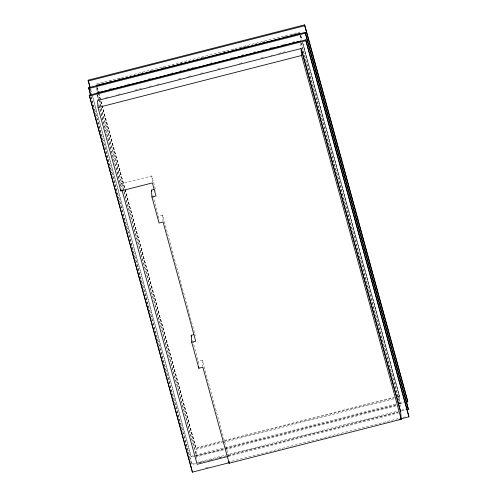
<?xml version="1.0" encoding="UTF-8"?>
<svg xmlns="http://www.w3.org/2000/svg" width="497" height="497" viewBox="0 0 497 497"><rect width="100%" height="100%" fill="white"/><g stroke="black" fill="none" stroke-linecap="round" stroke-linejoin="round"><path stroke-width="0.37" stroke-dasharray="2.48 1.86" d="M97.052 84.496L103.811 82.769M109.073 81.421L112.073 80.657M118.833 78.93L122.591 77.967M140.62 73.363L142.875 72.786M150.386 70.866L153.387 70.102M162.401 67.797L164.656 67.219M172.167 65.3L173.67 64.921M179.678 63.386L182.685 62.616M201.465 57.82L205.218 56.857M223.246 52.253L225.501 51.676M233.012 49.756L234.516 49.371M240.523 47.836L247.282 46.109M254.793 44.19L256.297 43.804M262.304 42.27L265.311 41.506M284.091 36.703L286.34 36.132M291.602 34.79L298.362 33.057M97.617 91.995L100.618 91.224M109.632 88.92L111.887 88.348M126.909 84.509L130.668 83.546M148.696 78.942L152.449 77.979M170.477 73.376L172.732 72.798M180.243 70.878L181.747 70.499M187.754 68.959L194.513 67.232M209.535 63.399L213.294 62.436M231.322 57.832L233.578 57.254M241.088 55.335L244.089 54.564M253.103 52.266L255.359 51.688M262.87 49.768L264.373 49.383M270.38 47.849L273.387 47.085M282.402 44.78L285.402 44.009M292.168 42.282L295.92 41.326M98.176 99.487L99.68 99.108M105.693 97.567L108.694 96.803M117.708 94.498L119.963 93.921M134.985 90.087L141.744 88.36M149.255 86.441L151.51 85.863M156.772 84.521L160.525 83.558M178.553 78.955L180.809 78.377M188.32 76.457L191.32 75.693M200.334 73.388L202.59 72.811M217.611 68.971L221.37 68.014M239.399 63.411L243.151 62.448M261.18 57.845L263.435 57.267M270.946 55.347L272.449 54.962M278.457 53.427L285.216 51.7M120.355 184.014L151.852 175.963L155.443 189.065L155.617 191.382M158.711 218.394L158.537 216.077L162.562 215.052L195.333 335.817M198.489 363.605L198.309 361.288L202.335 360.257L228.639 456.277L228.813 458.594M223.737 441.361L195.942 448.462L195.893 447.809L221.432 441.28M224.439 440.516L394.202 397.14M397.954 396.184L399.458 395.798L302.685 42.506M224.489 441.168L394.251 397.793M397.252 397.028L399.507 396.451L399.458 395.798M396.314 404.906L196.508 455.96L196.011 449.331L222.302 442.61M223.047 442.423L394.314 398.662M398.072 397.706L399.569 397.32L302.387 42.525M194.973 456.196L191.215 457.153L191.152 456.283L224.234 447.834M224.986 447.642L396.401 403.844M399.408 403.079L403.918 401.924M195.725 456.004L396.469 404.713M399.476 403.943L403.986 402.794M196.682 458.302L196.57 456.824L224.364 449.723M225.116 449.536L396.382 405.776M195.538 463.695L191.78 464.652L191.718 463.782L195.476 462.825M196.228 462.632L398.47 410.957M401.477 410.193L405.987 409.037M198.545 462.924L398.532 411.827M401.539 411.056L406.801 409.714M199.322 462.881L203.832 461.725M209.088 460.384L212.095 459.619M218.854 457.892L221.861 457.122M228.62 455.395L398.383 412.019M228.639 456.277L398.445 412.889M205.814 467.826L209.572 466.863M227.614 462.253L399.035 418.455M402.794 417.492L406.552 416.536M300.84 35.765L301.865 39.511M300.685 35.672L301.71 39.412M302.53 42.407L399.507 396.451M300.337 35.045L301.567 39.53M301.25 43.164L400.073 403.949L399.569 397.32M300.902 42.537L399.93 404.067M152.846 195.29L158.537 216.077M192.619 340.495L198.309 361.288M97.275 87.776L98.505 92.268M98.71 93.014L124.952 188.823M125.157 189.574L195.893 447.809M97.12 87.683L98.35 92.169M98.555 92.92L124.797 188.73M125.002 189.475L195.942 448.462M96.573 86.304L98.213 92.293M98.418 93.038L124.66 188.848M124.865 189.599L196.011 449.331M97.685 95.175L196.508 455.96M97.132 93.803L98.568 99.04M98.773 99.791L196.57 456.824M98.866 104.923L122.032 189.5M98.717 105.022L121.585 188.5M90.584 89.143L91.815 93.635M92.635 96.623L191.152 456.283M90.448 89.267L91.678 93.753M91.883 94.498L191.215 457.153M91.15 96.642L191.718 463.782M91.013 96.766L191.78 464.652M400.135 404.819L400.247 406.291M299.865 32.678L299.815 32.025L96.25 84.036L96.3 84.689M300.095 35.753L300.43 40.176M300.66 43.251L300.989 47.669M202.335 360.257L202.801 366.438M162.562 215.052L163.028 221.233M151.852 175.963L152.318 182.144M96.53 87.764L96.865 92.181M97.095 95.262L97.431 99.68"/><path stroke-width="0.75" d="M90.038 87.77L88.131 80.172L304.655 24.85L407.677 400.961L407.745 401.831L406.242 402.216M88.193 81.042L304.723 25.72L304.655 24.85M96.368 85.559L299.927 33.547M90.603 95.269L88.69 87.671L305.22 32.348L408.242 408.459L408.31 409.329L406.801 409.714M88.758 88.541L305.282 33.218L305.22 32.348M96.927 93.051L300.492 41.04M229.185 462.738L192.345 472.15L89.255 95.169L305.785 39.847L408.807 415.958L408.869 416.828L399.097 419.325M89.323 96.039L305.848 40.717L305.785 39.847M301.058 48.538L97.493 100.549L98.015 107.501L120.877 190.966L152.38 182.915L155.965 196.017L151.945 197.048L159.059 223.035L163.084 222.004L195.737 341.222L191.718 342.253L198.837 368.24L202.857 367.208L229.16 463.229L401.222 419.269L400.7 412.311L301.058 48.538L301.58 55.496L401.222 419.269M98.015 107.501L301.58 55.496M151.945 197.048L151.417 190.09L154.101 189.407M191.718 342.253L191.196 335.301L193.873 334.611M227.887 456.47L197.135 464.322L121.995 189.991M304.723 25.72L407.745 401.831M305.282 33.218L408.31 409.329M305.848 40.717L408.869 416.828M301.399 49.166L400.632 411.441M151.417 190.09L151.827 191.575M191.196 335.301L191.6 336.786M88.131 80.172L90.174 87.652M88.69 87.671L90.74 95.144M89.255 95.169L192.072 470.535M229.042 461.682L229.16 463.229M198.719 366.693L198.837 368.24M192.277 471.28L192.345 472.15M120.759 189.419L120.877 190.966"/></g></svg>
